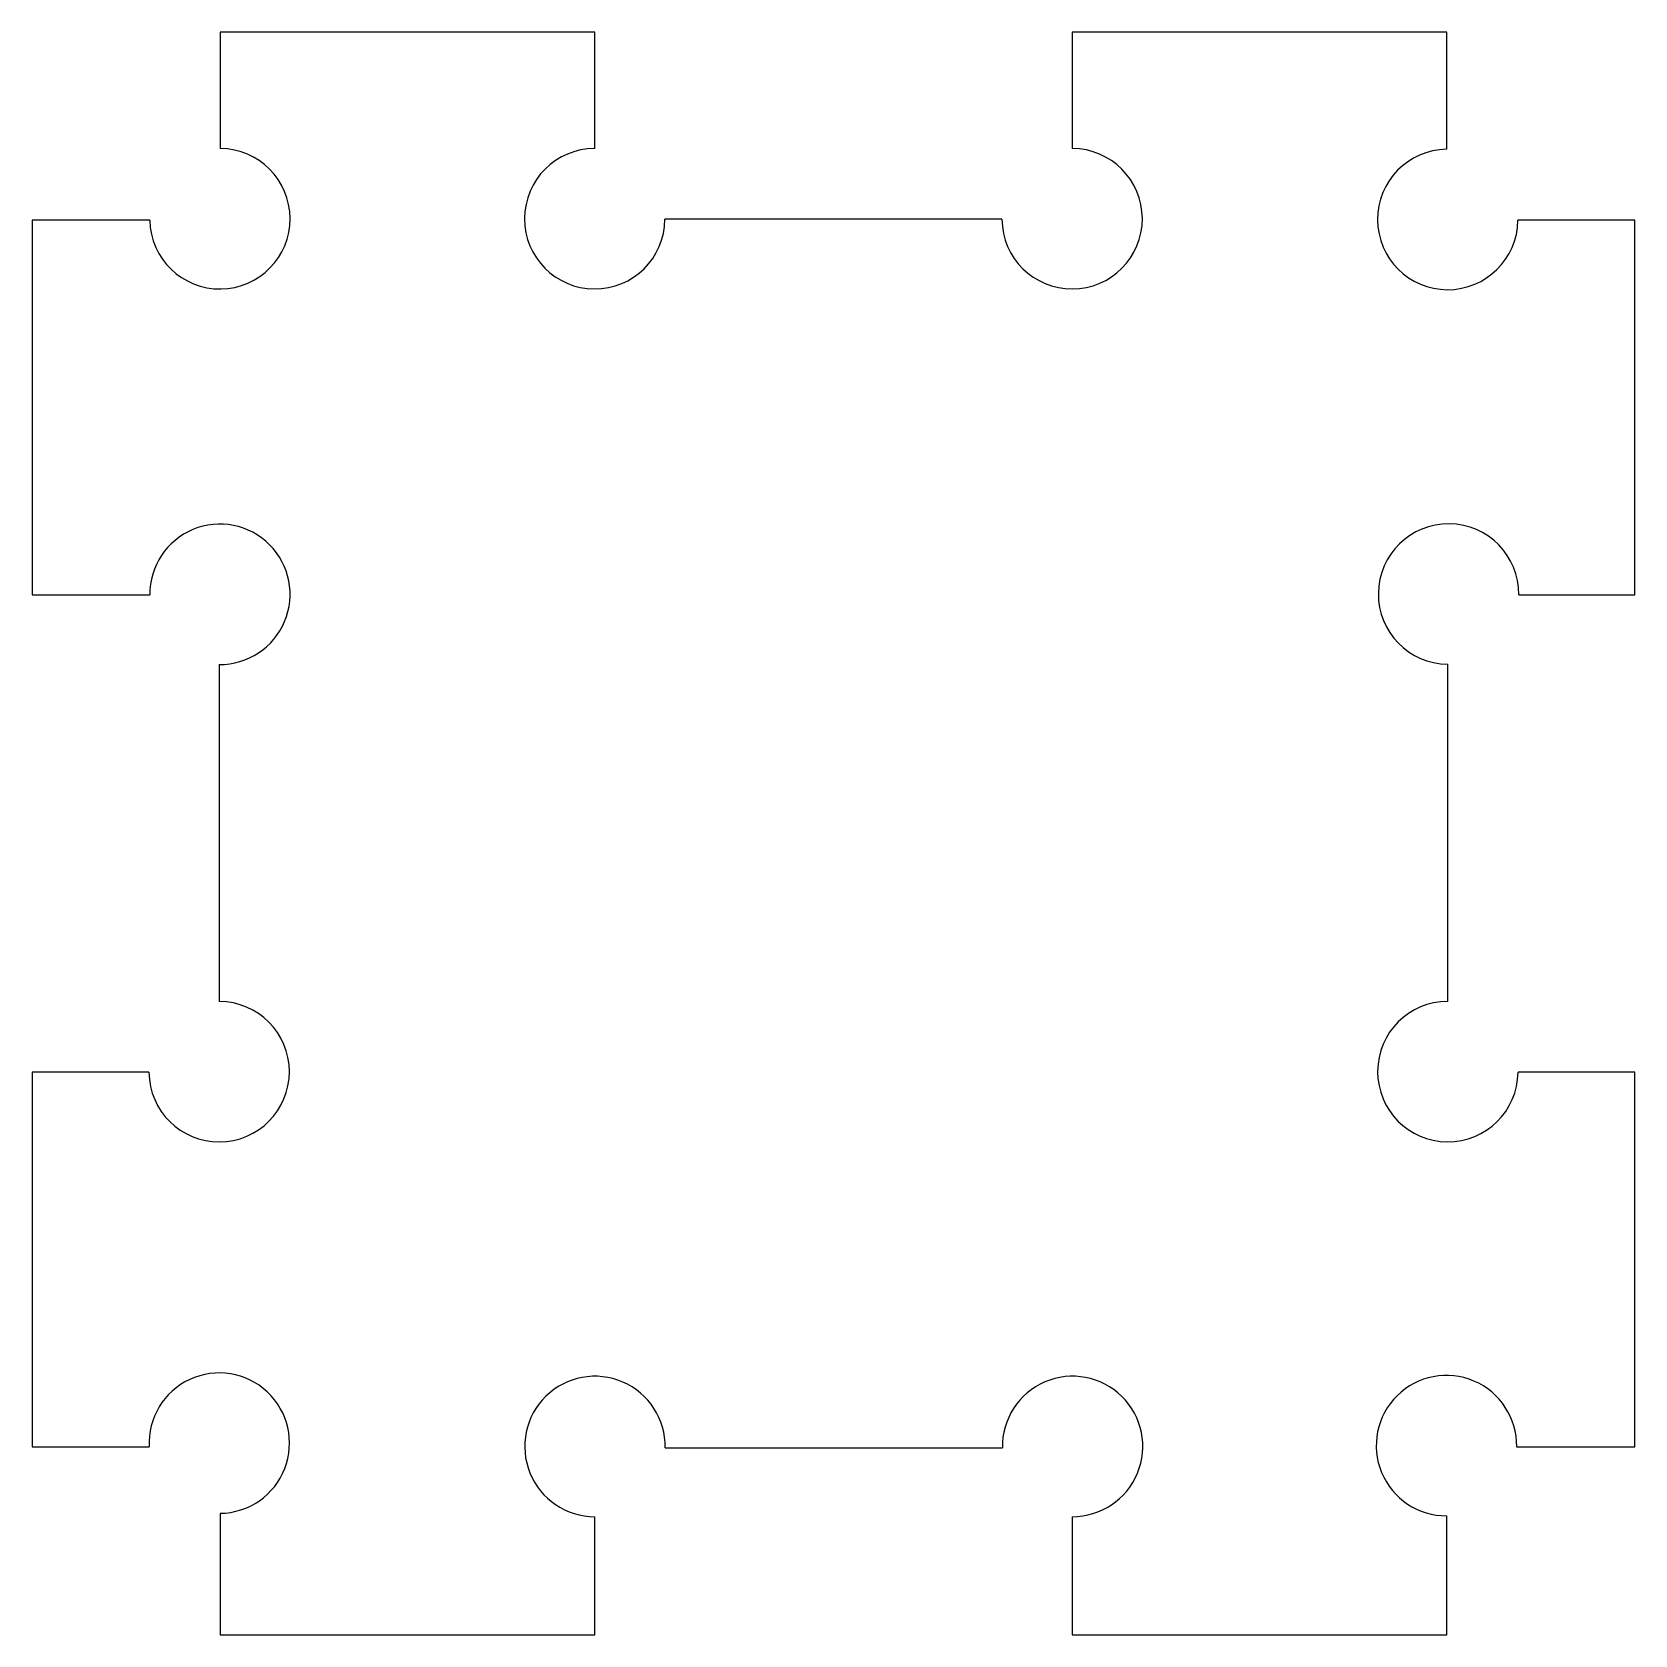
# Model space of a CAD drawing. Extents: x -2.05 to -0.51, y -1.65 to -0.1.
import ezdxf

# ---------------------------------------------------------------- set-up
doc = ezdxf.new("R2010")
doc.units = 0
doc.header["$MEASUREMENT"] = 0
doc.layers.add('VISIBLE', color=7, linetype='CONTINUOUS')

msp = doc.modelspace()

# ---------------------------------------------------------------- linework, layer by layer
at = {"layer": 'VISIBLE'}
for p, q in [((-1.5119, -0.1047), (-1.8719, -0.1047)), ((-1.8719, -0.1047), (-1.8719, -0.2167)), ((-1.5119, -0.2167), (-1.5119, -0.1047)), ((-0.6928, -0.1047), (-1.0528, -0.1047)), ((-1.0528, -0.1047), (-1.0528, -0.2167)), ((-0.6928, -0.2174), (-0.6928, -0.1047)), ((-1.9398, -0.2857), (-2.0529, -0.2857)), ((-2.0529, -0.2857), (-2.0529, -0.6457)), ((-1.1204, -0.2847), (-1.4444, -0.2847)), ((-0.5118, -0.2857), (-0.6243, -0.2857)), ((-0.5118, -0.6457), (-0.5118, -0.2857)), ((-2.0529, -0.6457), (-1.9398, -0.6457)), ((-0.6235, -0.6457), (-0.5118, -0.6457)), ((-1.8729, -0.7128), (-1.8729, -1.0368)), ((-0.6918, -1.0367), (-0.6918, -0.7125)), ((-1.9405, -1.1048), (-2.0529, -1.1048)), ((-2.0529, -1.1048), (-2.0529, -1.4648)), ((-0.5118, -1.1048), (-0.6242, -1.1048)), ((-0.5118, -1.4648), (-0.5118, -1.1048)), ((-2.0529, -1.4648), (-1.9403, -1.4648)), ((-1.4442, -1.4658), (-1.12, -1.4658)), ((-0.6256, -1.4648), (-0.5118, -1.4648)), ((-1.8719, -1.5289), (-1.8719, -1.6458)), ((-1.5119, -1.6458), (-1.5119, -1.5321)), ((-1.0528, -1.5321), (-1.0528, -1.6458)), ((-0.6928, -1.6458), (-0.6928, -1.5313)), ((-1.8719, -1.6458), (-1.5119, -1.6458)), ((-1.0528, -1.6458), (-0.6928, -1.6458))]:
    msp.add_line(p, q, dxfattribs=at)
for centre, start, end in [((-1.8723, -0.2842), 181.2796, 89.6565), ((-1.5119, -0.2842), 89.9933, 359.5481), ((-1.0529, -0.2842), 180.4519, 89.9147), ((-0.6918, -0.2849), 90.8323, 359.3021), ((-1.8723, -0.6453), 269.5149, 180.3627), ((-0.691, -0.645), 359.4353, 269.324), ((-1.873, -1.1043), 180.4405, 89.9035), ((-0.6917, -1.1042), 90.0977, 359.4263), ((-1.8729, -1.4614), 270.8051, 182.9039), ((-1.5117, -1.4646), 358.929, 269.7774), ((-1.0525, -1.4646), 269.7722, 181.071), ((-0.693, -1.4638), 359.1568, 270.2311)]:
    msp.add_arc(centre, 0.0675, start, end, dxfattribs=at)

doc.saveas('drawing.dxf')
